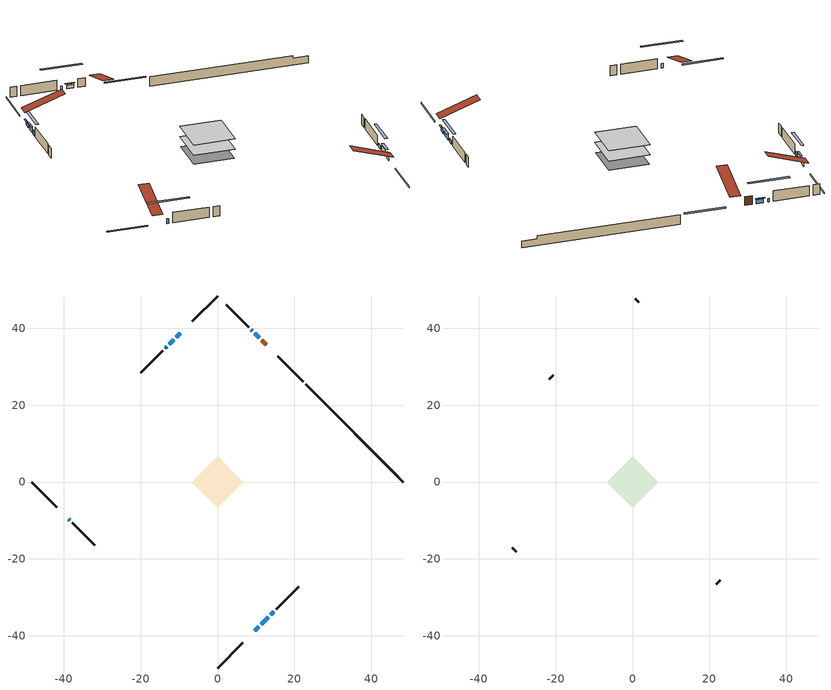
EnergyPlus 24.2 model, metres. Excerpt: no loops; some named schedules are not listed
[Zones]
conditioned space
 floor outside (Floor1 construction): -0.69,0 0,0.69 0.69,0 0,-0.69 z0.66
 floor adiabatic (AdiabaticFloorConstruction): -6.7,0 0,6.7 6.7,0 0,-6.7 z0.66
 floor foundation (Slab1 construction): -6.36,0.12 -0.12,6.36 6.36,-0.12 0.12,-6.36 z-1.67
 wall outside (RimJoist1 construction): 0,-48.42 6.62,-41.8 / -48.42,0 -41.8,-6.62 / 0,48.42 -6.62,41.8 / 22.34,26.09 15.71,32.71 z0.66:0.96
 wall outside (AdiabaticWallConstruction 1): 12.68,35.74 11.46,36.96 z0.66:2.69
 wall outside (AdiabaticWallConstruction): 10.81,37.62 9.69,38.73 / -9.65,38.77 -10.77,37.65 / 9.65,-38.77 10.77,-37.65 / 13.81,-34.62 14.65,-33.77 z0.66:1.58; -11.43,37 -12.56,35.87 z0.66:1.93; 11.43,-37 13.15,-35.27 z0.66:2.03; 9.04,39.39 8.8,39.62 z0.66:1.45; -13.21,35.21 -13.54,34.89 / -38.77,-9.65 -38.45,-9.98 z0.66:1.78
 wall outside (Wall1 construction): 15.31,-33.12 21.12,-27.31 / -37.79,-10.64 -31.98,-16.44 / -14.19,34.23 -20,28.42 / 8.15,40.28 2.34,46.09 z0.66:3.1
 wall foundation (FoundationWall1 construction): 22.99,25.43,-1.67 22.99,25.43,0.66 45.88,2.54,0.66 45.88,2.54,0 48.42,0,0 48.42,0,-1.67
 window (WindowConstruction): 10.81,37.62 9.69,38.73 z0.66:1.57
 window (WindowConstruction 1): -9.66,38.77 -10.77,37.66 z0.66:1.57
 window (WindowConstruction 2): -11.43,37 -12.56,35.87 z0.66:1.93
 window (WindowConstruction 3): 9.66,-38.77 10.77,-37.66 z0.66:1.57
 window (WindowConstruction 4): 11.43,-37 13.15,-35.27 z0.66:2.03
 window (WindowConstruction 5): 9.04,39.39 8.8,39.62 z0.66:1.45
 window (WindowConstruction 6): -13.21,35.21 -13.54,34.89 z0.66:1.78
 window (WindowConstruction 7): 13.81,-34.62 14.65,-33.77 z0.66:1.57
 window (WindowConstruction 8): -38.77,-9.66 -38.45,-9.98 z0.66:1.78
 door (Door): 12.68,35.74 11.46,36.96 z0.66:2.69
 ceiling adiabatic (AdiabaticFloorConstruction): 0,-6.7 6.7,0 0,6.7 -6.7,0 z0.66
attic - vented
 floor to conditioned space (Floor2 construction Reversed): -6.7,0 0,6.7 6.7,0 0,-6.7 z3.1
 wall outside (Wall2 construction): 21.77,-26.65 22.8,-25.63 / -31.32,-17.1 -30.3,-18.12 / -20.66,27.77 -21.68,26.74 / 1.68,46.74 0.66,47.77 z0.66:3.1
 roof outside (Roof1 construction): 9,-39.43,3.1 2.47,-32.9,6.18 0.75,-34.62,6.18 7.28,-41.15,3.1; -39.43,-9,3.1 -32.9,-2.47,6.18 -34.62,-0.75,6.18 -41.15,-7.28,3.1; -9,39.43,3.1 -2.47,32.9,6.18 -0.75,34.62,6.18 -7.28,41.15,3.1; 13.34,35.09,3.1 6.81,28.56,6.18 8.53,26.84,6.18 15.06,33.37,3.1
shading: 9.48,38.94 11.02,37.41 11.23,37.62 9.69,39.15 z1.87; -10.98,37.44 -9.44,38.98 -9.66,39.19 -11.19,37.66 z1.87; -12.77,35.66 -11.22,37.21 -11.43,37.42 -12.98,35.87 z2.23; 10.98,-37.44 9.44,-38.98 9.66,-39.19 11.19,-37.66 z1.87; 13.36,-35.06 11.22,-37.21 11.65,-37.64 13.79,-35.49 z2.33; 5.57,42.85 12.27,36.16 12.7,36.59 6,43.28 z6.02; -15.7,32.73 -11.06,37.37 -11.49,37.8 -16.13,33.16 z4.83; 16.81,-31.61 11.65,-36.77 12.08,-37.21 17.24,-32.05 z4.63; -35.22,-13.21 -42,-6.42 -42.43,-6.86 -35.65,-13.64 z6.35
[Building]
Building 1: Terrain=Suburbs
[Site:Location]
Calgary Intl AP_AB: Latitude {deg}=51.11; Longitude {deg}=-114.02; Time Zone {hr}=-7; Elevation {m}=1084; Keep Site Location Information=Yes
[Site:GroundTemperature:Shallow]
0.326196, -1.55603, -1.70677, -0.813554, 2.7722, 6.34125, 9.43543, 11.3955, 11.562, 9.96783, 6.95256, 3.49299
[Site:WaterMainsTemperature]
Calculation Method=Schedule; Temperature Schedule=mains temperature schedule
[Material] Roughness=Rough; Thermal Absorptance=0.9
Name | Thickness {m} | Conductivity {W/m-K} | Density {kg/m3} | Specific Heat {J/kg-K} | Solar Absorptance | Visible Absorptance
asphalt or fiberglass shingles | 0.00635 | 0.162714 | 1121.4 | 1465.45 | 0.4 | 0.4
ceiling stud and cavity | 0.1397 | 0.0858628 | 65.682 | 1177.47 | 0.7 | 0.7
concrete 4.0 in. | 0.1016 | 1.803125 | 2242.8 | 837.4 | 0.7 | 0.7
concrete 8.0 in. | 0.2032 | 1.803125 | 2242.8 | 837.4 | 0.7 | 0.7
door material | 0.04445 | 0.20624 | 512.64 | 1214.23 | 0.7 | 0.7
exterior vertical ins | 0.0480821 | 0.029427 | 32.04 | 1214.23 | 0.7 | 0.7
floor covering | 0.0127 | 0.0433444 | 54.468 | 1339.84 | 0.6 | 0.6
floor rigid ins | 0.051816 | 0.029427 | 32.04 | 1214.23 | 0.7 | 0.7
floor rigid ins 1; wall rigid ins | 0.512978 | 0.029427 | 32.04 | 1214.23 | 0.7 | 0.7
floor stud and cavity | 0.1397 | 0.0890235 | 92.3553 | 1139.71 | 0.7 | 0.7
floor stud and cavity 1 | 0.1397 | 1.75129 | 37.0049 | 1207.88 | 0.7 | 0.7
furniture material conditioned space 1 | 0.1524 | 0.115458 | 640.8 | 1214.23 | 0.6 | 0.6
gypsum board | 0.0127 | 0.160291 | 801 | 837.4 | 0.6 | 0.6
gypsum board 1 | 0.0127 | 0.160291 | 801 | 837.4 | 0.7 | 0.7
osb sheathing 0.5 in. | 0.0127 | 0.115458 | 512.64 | 1214.23 | 0.7 | 0.7
osb sheathing 0.75 in. | 0.01905 | 0.115458 | 512.64 | 1214.23 | 0.7 | 0.7
osb sheathing 2.0 in. | 0.0508 | 0.115458 | 512.64 | 1214.23 | 0.7 | 0.7
rim joist stud and cavity | 0.0508 | 0.0513729 | 125.044 | 1163.47 | 0.6 | 0.6
wall stud and cavity | 0.1397 | 0.116675 | 139.0536 | 1170.24 | 0.7 | 0.7
wall stud and cavity 1 | 0.0889 | 6.9971 | 50.32683 | 1063.81 | 0.6 | 0.6
wall stud and cavity 2 | 0.0889 | 0.380278 | 52.3479 | 1209.89 | 0.7 | 0.7
wall stud and cavity 3 | 0.0889 | 0.391764 | 83.0341 | 1211.67 | 0.7 | 0.7
wood siding | 0.0254 | 0.102417 | 544.68 | 1172.36 | 0.4 | 0.4
wood siding 1 | 0.00254 | 0.102417 | 544.68 | 1172.36 | 0.4 | 0.4
wood siding 2; wood siding 3; wood siding 4 | 0.0254 | 0.102417 | 544.68 | 1172.36 | 0.7 | 0.7
[WindowMaterial:SimpleGlazingSystem]
Name | U-Factor {W/m2-K} | Solar Heat Gain Coefficient
WindowMaterial | 4.502654 | 0.63
WindowMaterial 1 | 4.2568 | 0.65
WindowMaterial 2 | 2.890102 | 0.69
WindowMaterial 3 | 6.492793 | 0.47
WindowMaterial 4 | 5.58658 | 0.54
WindowMaterial 5 | 1.96118 | 0.45
[Construction]
AdiabaticFloorConstruction: floor stud and cavity 1, floor rigid ins 1, osb sheathing 0.75 in., floor covering
AdiabaticWallConstruction: wood siding 3, wall rigid ins, wall stud and cavity 2, gypsum board
AdiabaticWallConstruction 1: wood siding 4, wall rigid ins, wall stud and cavity 2, gypsum board
Door: door material
Floor1 construction: floor stud and cavity, floor rigid ins, osb sheathing 0.75 in., floor covering
Floor2 construction Reversed: gypsum board, ceiling stud and cavity
FoundationWall1 construction: concrete 8.0 in., gypsum board 1
furniture construction conditioned space 1: furniture material conditioned space 1
PartitionWallConstruction: gypsum board, wall stud and cavity 3, gypsum board
RimJoist1 construction: wood siding 2, osb sheathing 2.0 in., rim joist stud and cavity
Roof1 construction: asphalt or fiberglass shingles
Slab1 construction: concrete 4.0 in.
Wall1 construction: wood siding, osb sheathing 0.5 in., wall stud and cavity, gypsum board
Wall2 construction: wood siding 1, wall stud and cavity 1
WindowConstruction; WindowConstruction 1; WindowConstruction 3: WindowMaterial
WindowConstruction 2: WindowMaterial 1
WindowConstruction 4: WindowMaterial 2
WindowConstruction 5: WindowMaterial 3
WindowConstruction 6; WindowConstruction 8: WindowMaterial 4
WindowConstruction 7: WindowMaterial 5
[Zone] Multiplier=1; Part of Total Floor Area=Yes
Name | Volume {m3}
attic - vented | 44.8801
conditioned space | 432.3
[Space]
Name | Zone | Volume {m3}
attic - vented 1 | attic - vented | 44.8801
conditioned space 1 | conditioned space | 432.3
[ZoneInfiltration:EffectiveLeakageArea]
infil attic - vented 1: Zone or Space=attic - vented 1; Schedule=Always On Discrete; Effective Air Leakage Area {cm2}=3080.23; Stack Coefficient=0.000383554; Wind Coefficient=1.32322e-05
[ZoneMixing]
whole house fan mix: Zone or Space=attic - vented; Schedule=Always On Continuous; Design Flow Rate Calculation Method=Flow/Zone; Design Flow Rate {m3/s}=0; Source Zone or Space=conditioned space
[SurfaceProperty:ExposedFoundationPerimeter]
Slab1: Exposed Perimeter Calculation Method=TotalExposedPerimeter; Total Exposed Perimeter {m}=35.966
[InternalMass] Zone or ZoneList=conditioned space; Space or SpaceList=conditioned space 1
Name | Construction | Surface Area {m2}
furniture mass conditioned space 1 | furniture construction conditioned space 1 | 68.6319
partition wall mass | PartitionWallConstruction | 171.58
[Lights]
interior lighting: Zone or ZoneList or Space or SpaceList=conditioned space 1; Schedule=interior lighting schedule; Design Level Calculation Method=LightingLevel; Lighting Level {W}=343.2; Return Air Fraction=0; Fraction Radiant=0.6; Fraction Visible=0.2; Fraction Replaceable=1
[People]
occupants: Zone or ZoneList or Space or SpaceList=conditioned space 1; Number of People Schedule=occupants schedule; Number of People Calculation Method=People; Number of People=3; Fraction Radiant=0.314171; Sensible Heat Fraction=0.56303; Activity Level Schedule=occupants activity schedule; Carbon Dioxide Generation Rate {m3/s-W}=0; Enable ASHRAE 55 Comfort Warnings=No; Mean Radiant Temperature Calculation Type=EnclosureAveraged
[ElectricEquipment] Zone or ZoneList or Space or SpaceList=conditioned space 1; Design Level Calculation Method=EquipmentLevel
Name | Schedule | Design Level {W} | Fraction Latent | Fraction Radiant | Fraction Lost
clothes dryer | clothes dryer schedule | 140.772 | 0.015 | 0.081 | 0.85
clothes washer | clothes washer schedule | 32.1985 | 0.03 | 0.162 | 0.7
cooking range | cooking range schedule | 215.147 | 0.08 | 0.432 | 0.2
dishwasher | dishwasher schedule | 66.8632 | 0.3 | 0.18 | 0.4
fridge | fridge schedule | 72.9452 | 0 | 0.6 | 0
mech vent bath fan 0 | mech vent bath fan 0 schedule | 50.2 | 0 | 0 | 1
mech vent house fan | mech vent house fan schedule | 0 | 0 | 0 | 1
mech vent house fan cfis | mech vent house fan cfis schedule | 0 | 0 | 0 | 0
mech vent range fan 0 | mech vent range fan 0 schedule | 57 | 0 | 0 | 1
misc plug loads | misc plug loads schedule | 494.7 | 0.045 | 0.513 | 0.1
whole house fan | Always On Discrete | 0 | 0 | 0 | 1
[OtherEquipment] Zone or ZoneList or Space or SpaceList=conditioned space 1; Design Level Calculation Method=EquipmentLevel
Name | Fuel Type | Schedule | Design Level {W} | Fraction Latent | Fraction Radiant | Fraction Lost
clothes dryer 1 | Electricity | clothes dryer schedule | 0 | 0.015 | 0.081 | 0.85
cooking range 1 | Electricity | cooking range schedule | 0 | 0.08 | 0.432 | 0.2
general water use latent | None | general water use schedule | 62.594 | 1 | 0 | 0
general water use sensible | None | general water use schedule | -61.6891 | 0 | 0.6 | 0
mech vent house fan latent load | None | Always On Discrete | 0 | 1 | 0 | 0
mech vent house fan sensible load | None | Always On Discrete | 0 | 0 | 0 | 0
water heater energy adjustment1 | NaturalGas | Always On Discrete | 0.01 | 0 | 0 | 1
[ZoneInfiltration:DesignFlowRate] Zone or ZoneList or Space or SpaceList=conditioned space 1; Schedule=Always On Discrete; Design Flow Rate Calculation Method=Flow/Zone; Design Flow Rate {m3/s}=0
infil flow; natural vent flow; whole house fan flow
[Foundation:Kiva]
Foundation Kiva 1: Initial Indoor Air Temperature {C}=18; Wall Height Above Grade {m}=0.660014; Wall Depth Below Slab {m}=0.2032; Custom Block Material Name 1=exterior vertical ins; Custom Block Depth 1 {m}=2.33001; Custom Block X Position 1 {m}=0.2159; Custom Block Z Position 1 {m}=0
[Foundation:Kiva:Settings]
Soil Conductivity {W/m-K}=0.849921; Soil Density {kg/m3}=1842.3; Soil Specific Heat {J/kg-K}=418.7; Ground Solar Absorptivity=0.9; Ground Thermal Absorptivity=0.9; Ground Surface Roughness {m}=0.03; Far-Field Width {m}=40; Deep-Ground Boundary Condition=ZeroFlux; Deep-Ground Depth {m}=40; Minimum Cell Dimension {m}=0.2; Maximum Cell Growth Coefficient=3; Simulation Timestep=Timestep
[Exterior:Lights]
exterior lighting: Schedule=exterior lighting schedule; Design Level {W}=75.6
[Schedule:Constant]
Name | Hourly Value
Always On Continuous; mech vent house fan schedule; mech vent house fan cfis schedule; Always On Discrete | 1
occupants activity schedule | 117.228
fridge schedule | 0
[Schedule:Week:Daily]
interior lighting schedule Week Rule - Jan1-Jan27: interior lighting schedule day, interior lighting schedule day, interior lighting schedule day, interior lighting schedule day, interior lighting schedule day, interior lighting schedule day, interior lighting schedule day, interior lighting schedule default day, interior lighting schedule default day, interior lighting schedule default day, interior lighting schedule default day, interior lighting schedule default day
interior lighting schedule Week Rule - Jan28-Feb3: interior lighting schedule day, interior lighting schedule day, interior lighting schedule day, interior lighting schedule day, interior lighting schedule day 1, interior lighting schedule day 1, interior lighting schedule day 1, interior lighting schedule default day, interior lighting schedule default day, interior lighting schedule default day, interior lighting schedule default day, interior lighting schedule default day
interior lighting schedule Week Rule - Feb4-Feb24: interior lighting schedule day 1, interior lighting schedule day 1, interior lighting schedule day 1, interior lighting schedule day 1, interior lighting schedule day 1, interior lighting schedule day 1, interior lighting schedule day 1, interior lighting schedule default day, interior lighting schedule default day, interior lighting schedule default day, interior lighting schedule default day, interior lighting schedule default day
interior lighting schedule Week Rule - Feb25-Mar3: interior lighting schedule day 1, interior lighting schedule day 1, interior lighting schedule day 1, interior lighting schedule day 1, interior lighting schedule day 2, interior lighting schedule day 2, interior lighting schedule day 2, interior lighting schedule default day, interior lighting schedule default day, interior lighting schedule default day, interior lighting schedule default day, interior lighting schedule default day
interior lighting schedule Week Rule - Mar4-Mar31: interior lighting schedule day 2, interior lighting schedule day 2, interior lighting schedule day 2, interior lighting schedule day 2, interior lighting schedule day 2, interior lighting schedule day 2, interior lighting schedule day 2, interior lighting schedule default day, interior lighting schedule default day, interior lighting schedule default day, interior lighting schedule default day, interior lighting schedule default day
interior lighting schedule Week Rule - Apr1-Apr28: interior lighting schedule day 3, interior lighting schedule day 3, interior lighting schedule day 3, interior lighting schedule day 3, interior lighting schedule day 3, interior lighting schedule day 3, interior lighting schedule day 3, interior lighting schedule default day, interior lighting schedule default day, interior lighting schedule default day, interior lighting schedule default day, interior lighting schedule default day
interior lighting schedule Week Rule - Apr29-May5: interior lighting schedule day 3, interior lighting schedule day 3, interior lighting schedule day 4, interior lighting schedule day 4, interior lighting schedule day 4, interior lighting schedule day 4, interior lighting schedule day 4, interior lighting schedule default day, interior lighting schedule default day, interior lighting schedule default day, interior lighting schedule default day, interior lighting schedule default day
interior lighting schedule Week Rule - May6-May26: interior lighting schedule day 4, interior lighting schedule day 4, interior lighting schedule day 4, interior lighting schedule day 4, interior lighting schedule day 4, interior lighting schedule day 4, interior lighting schedule day 4, interior lighting schedule default day, interior lighting schedule default day, interior lighting schedule default day, interior lighting schedule default day, interior lighting schedule default day
interior lighting schedule Week Rule - May27-Jun2: interior lighting schedule day 4, interior lighting schedule day 4, interior lighting schedule day 4, interior lighting schedule day 4, interior lighting schedule day 4, interior lighting schedule day 5, interior lighting schedule day 5, interior lighting schedule default day, interior lighting schedule default day, interior lighting schedule default day, interior lighting schedule default day, interior lighting schedule default day
interior lighting schedule Week Rule - Jun3-Jun30: interior lighting schedule day 5, interior lighting schedule day 5, interior lighting schedule day 5, interior lighting schedule day 5, interior lighting schedule day 5, interior lighting schedule day 5, interior lighting schedule day 5, interior lighting schedule default day, interior lighting schedule default day, interior lighting schedule default day, interior lighting schedule default day, interior lighting schedule default day
interior lighting schedule Week Rule - Jul1-Jul28: interior lighting schedule day 6, interior lighting schedule day 6, interior lighting schedule day 6, interior lighting schedule day 6, interior lighting schedule day 6, interior lighting schedule day 6, interior lighting schedule day 6, interior lighting schedule default day, interior lighting schedule default day, interior lighting schedule default day, interior lighting schedule default day, interior lighting schedule default day
interior lighting schedule Week Rule - Jul29-Aug4: interior lighting schedule day 6, interior lighting schedule day 6, interior lighting schedule day 6, interior lighting schedule day 7, interior lighting schedule day 7, interior lighting schedule day 7, interior lighting schedule day 7, interior lighting schedule default day, interior lighting schedule default day, interior lighting schedule default day, interior lighting schedule default day, interior lighting schedule default day
interior lighting schedule Week Rule - Aug5-Aug25: interior lighting schedule day 7, interior lighting schedule day 7, interior lighting schedule day 7, interior lighting schedule day 7, interior lighting schedule day 7, interior lighting schedule day 7, interior lighting schedule day 7, interior lighting schedule default day, interior lighting schedule default day, interior lighting schedule default day, interior lighting schedule default day, interior lighting schedule default day
interior lighting schedule Week Rule - Aug26-Sep1: interior lighting schedule day 7, interior lighting schedule day 7, interior lighting schedule day 7, interior lighting schedule day 7, interior lighting schedule day 7, interior lighting schedule day 7, interior lighting schedule day 8, interior lighting schedule default day, interior lighting schedule default day, interior lighting schedule default day, interior lighting schedule default day, interior lighting schedule default day
interior lighting schedule Week Rule - Sep2-Sep29: interior lighting schedule day 8, interior lighting schedule day 8, interior lighting schedule day 8, interior lighting schedule day 8, interior lighting schedule day 8, interior lighting schedule day 8, interior lighting schedule day 8, interior lighting schedule default day, interior lighting schedule default day, interior lighting schedule default day, interior lighting schedule default day, interior lighting schedule default day
interior lighting schedule Week Rule - Sep30-Oct6: interior lighting schedule day 8, interior lighting schedule day 9, interior lighting schedule day 9, interior lighting schedule day 9, interior lighting schedule day 9, interior lighting schedule day 9, interior lighting schedule day 9, interior lighting schedule default day, interior lighting schedule default day, interior lighting schedule default day, interior lighting schedule default day, interior lighting schedule default day
interior lighting schedule Week Rule - Oct7-Oct27: interior lighting schedule day 9, interior lighting schedule day 9, interior lighting schedule day 9, interior lighting schedule day 9, interior lighting schedule day 9, interior lighting schedule day 9, interior lighting schedule day 9, interior lighting schedule default day, interior lighting schedule default day, interior lighting schedule default day, interior lighting schedule default day, interior lighting schedule default day
interior lighting schedule Week Rule - Oct28-Nov3: interior lighting schedule day 9, interior lighting schedule day 9, interior lighting schedule day 9, interior lighting schedule day 9, interior lighting schedule day 10, interior lighting schedule day 10, interior lighting schedule day 10, interior lighting schedule default day, interior lighting schedule default day, interior lighting schedule default day, interior lighting schedule default day, interior lighting schedule default day
interior lighting schedule Week Rule - Nov4-Nov24: interior lighting schedule day 10, interior lighting schedule day 10, interior lighting schedule day 10, interior lighting schedule day 10, interior lighting schedule day 10, interior lighting schedule day 10, interior lighting schedule day 10, interior lighting schedule default day, interior lighting schedule default day, interior lighting schedule default day, interior lighting schedule default day, interior lighting schedule default day
interior lighting schedule Week Rule - Nov25-Dec1: interior lighting schedule day 10, interior lighting schedule day 10, interior lighting schedule day 10, interior lighting schedule day 10, interior lighting schedule day 10, interior lighting schedule day 10, interior lighting schedule day 11, interior lighting schedule default day, interior lighting schedule default day, interior lighting schedule default day, interior lighting schedule default day, interior lighting schedule default day
interior lighting schedule Week Rule - Dec2-Dec31: interior lighting schedule day 11, interior lighting schedule day 11, interior lighting schedule day 11, interior lighting schedule day 11, interior lighting schedule day 11, interior lighting schedule day 11, interior lighting schedule day 11, interior lighting schedule default day, interior lighting schedule default day, interior lighting schedule default day, interior lighting schedule default day, interior lighting schedule default day
occupants schedule Week Rule - Jan1-Dec31: occupants schedule day, occupants schedule day, occupants schedule day, occupants schedule day, occupants schedule day, occupants schedule day, occupants schedule day, occupants schedule default day, occupants schedule default day, occupants schedule default day, occupants schedule default day, occupants schedule default day
clothes dryer schedule Week Rule - Jan1-Dec31: clothes dryer schedule day, clothes dryer schedule day, clothes dryer schedule day, clothes dryer schedule day, clothes dryer schedule day, clothes dryer schedule day, clothes dryer schedule day, clothes dryer schedule default day, clothes dryer schedule default day, clothes dryer schedule default day, clothes dryer schedule default day, clothes dryer schedule default day
clothes washer schedule Week Rule - Jan1-Dec31: clothes washer schedule day, clothes washer schedule day, clothes washer schedule day, clothes washer schedule day, clothes washer schedule day, clothes washer schedule day, clothes washer schedule day, clothes washer schedule default day, clothes washer schedule default day, clothes washer schedule default day, clothes washer schedule default day, clothes washer schedule default day
cooking range schedule Week Rule - Jan1-Dec31: cooking range schedule day, cooking range schedule day, cooking range schedule day, cooking range schedule day, cooking range schedule day, cooking range schedule day, cooking range schedule day, cooking range schedule default day, cooking range schedule default day, cooking range schedule default day, cooking range schedule default day, cooking range schedule default day
dishwasher schedule Week Rule - Jan1-Dec31: dishwasher schedule day, dishwasher schedule day, dishwasher schedule day, dishwasher schedule day, dishwasher schedule day, dishwasher schedule day, dishwasher schedule day, dishwasher schedule default day, dishwasher schedule default day, dishwasher schedule default day, dishwasher schedule default day, dishwasher schedule default day
mech vent bath fan 0 schedule Week Rule - Jan1-Dec31: mech vent bath fan 0 schedule day, mech vent bath fan 0 schedule day, mech vent bath fan 0 schedule day, mech vent bath fan 0 schedule day, mech vent bath fan 0 schedule day, mech vent bath fan 0 schedule day, mech vent bath fan 0 schedule day, mech vent bath fan 0 schedule default day, mech vent bath fan 0 schedule default day, mech vent bath fan 0 schedule default day, mech vent bath fan 0 schedule default day, mech vent bath fan 0 schedule default day
mech vent range fan 0 schedule Week Rule - Jan1-Dec31: mech vent range fan 0 schedule day, mech vent range fan 0 schedule day, mech vent range fan 0 schedule day, mech vent range fan 0 schedule day, mech vent range fan 0 schedule day, mech vent range fan 0 schedule day, mech vent range fan 0 schedule day, mech vent range fan 0 schedule default day, mech vent range fan 0 schedule default day, mech vent range fan 0 schedule default day, mech vent range fan 0 schedule default day, mech vent range fan 0 schedule default day
misc plug loads schedule Week Rule - Jan1-Dec31: misc plug loads schedule day, misc plug loads schedule day, misc plug loads schedule day, misc plug loads schedule day, misc plug loads schedule day, misc plug loads schedule day, misc plug loads schedule day, misc plug loads schedule default day, misc plug loads schedule default day, misc plug loads schedule default day, misc plug loads schedule default day, misc plug loads schedule default day
general water use schedule Week Rule - Jan1-Dec31: general water use schedule day, general water use schedule day, general water use schedule day, general water use schedule day, general water use schedule day, general water use schedule day, general water use schedule day, general water use schedule default day, general water use schedule default day, general water use schedule default day, general water use schedule default day, general water use schedule default day
exterior lighting schedule Week Rule - Jan1-Jan27: exterior lighting schedule day, exterior lighting schedule day, exterior lighting schedule day, exterior lighting schedule day, exterior lighting schedule day, exterior lighting schedule day, exterior lighting schedule day, exterior lighting schedule default day, exterior lighting schedule default day, exterior lighting schedule default day, exterior lighting schedule default day, exterior lighting schedule default day
exterior lighting schedule Week Rule - Jan28-Feb3: exterior lighting schedule day, exterior lighting schedule day, exterior lighting schedule day, exterior lighting schedule day, exterior lighting schedule day 1, exterior lighting schedule day 1, exterior lighting schedule day 1, exterior lighting schedule default day, exterior lighting schedule default day, exterior lighting schedule default day, exterior lighting schedule default day, exterior lighting schedule default day
exterior lighting schedule Week Rule - Feb4-Feb24: exterior lighting schedule day 1, exterior lighting schedule day 1, exterior lighting schedule day 1, exterior lighting schedule day 1, exterior lighting schedule day 1, exterior lighting schedule day 1, exterior lighting schedule day 1, exterior lighting schedule default day, exterior lighting schedule default day, exterior lighting schedule default day, exterior lighting schedule default day, exterior lighting schedule default day
exterior lighting schedule Week Rule - Feb25-Mar3: exterior lighting schedule day 1, exterior lighting schedule day 1, exterior lighting schedule day 1, exterior lighting schedule day 1, exterior lighting schedule day 2, exterior lighting schedule day 2, exterior lighting schedule day 2, exterior lighting schedule default day, exterior lighting schedule default day, exterior lighting schedule default day, exterior lighting schedule default day, exterior lighting schedule default day
exterior lighting schedule Week Rule - Mar4-Mar31: exterior lighting schedule day 2, exterior lighting schedule day 2, exterior lighting schedule day 2, exterior lighting schedule day 2, exterior lighting schedule day 2, exterior lighting schedule day 2, exterior lighting schedule day 2, exterior lighting schedule default day, exterior lighting schedule default day, exterior lighting schedule default day, exterior lighting schedule default day, exterior lighting schedule default day
exterior lighting schedule Week Rule - Apr1-Apr28: exterior lighting schedule day 3, exterior lighting schedule day 3, exterior lighting schedule day 3, exterior lighting schedule day 3, exterior lighting schedule day 3, exterior lighting schedule day 3, exterior lighting schedule day 3, exterior lighting schedule default day, exterior lighting schedule default day, exterior lighting schedule default day, exterior lighting schedule default day, exterior lighting schedule default day
exterior lighting schedule Week Rule - Apr29-May5: exterior lighting schedule day 3, exterior lighting schedule day 3, exterior lighting schedule day 4, exterior lighting schedule day 4, exterior lighting schedule day 4, exterior lighting schedule day 4, exterior lighting schedule day 4, exterior lighting schedule default day, exterior lighting schedule default day, exterior lighting schedule default day, exterior lighting schedule default day, exterior lighting schedule default day
exterior lighting schedule Week Rule - May6-May26: exterior lighting schedule day 4, exterior lighting schedule day 4, exterior lighting schedule day 4, exterior lighting schedule day 4, exterior lighting schedule day 4, exterior lighting schedule day 4, exterior lighting schedule day 4, exterior lighting schedule default day, exterior lighting schedule default day, exterior lighting schedule default day, exterior lighting schedule default day, exterior lighting schedule default day
exterior lighting schedule Week Rule - May27-Jun2: exterior lighting schedule day 4, exterior lighting schedule day 4, exterior lighting schedule day 4, exterior lighting schedule day 4, exterior lighting schedule day 4, exterior lighting schedule day 5, exterior lighting schedule day 5, exterior lighting schedule default day, exterior lighting schedule default day, exterior lighting schedule default day, exterior lighting schedule default day, exterior lighting schedule default day
exterior lighting schedule Week Rule - Jun3-Jun30: exterior lighting schedule day 5, exterior lighting schedule day 5, exterior lighting schedule day 5, exterior lighting schedule day 5, exterior lighting schedule day 5, exterior lighting schedule day 5, exterior lighting schedule day 5, exterior lighting schedule default day, exterior lighting schedule default day, exterior lighting schedule default day, exterior lighting schedule default day, exterior lighting schedule default day
exterior lighting schedule Week Rule - Jul1-Jul28: exterior lighting schedule day 6, exterior lighting schedule day 6, exterior lighting schedule day 6, exterior lighting schedule day 6, exterior lighting schedule day 6, exterior lighting schedule day 6, exterior lighting schedule day 6, exterior lighting schedule default day, exterior lighting schedule default day, exterior lighting schedule default day, exterior lighting schedule default day, exterior lighting schedule default day
exterior lighting schedule Week Rule - Jul29-Aug4: exterior lighting schedule day 6, exterior lighting schedule day 6, exterior lighting schedule day 6, exterior lighting schedule day 7, exterior lighting schedule day 7, exterior lighting schedule day 7, exterior lighting schedule day 7, exterior lighting schedule default day, exterior lighting schedule default day, exterior lighting schedule default day, exterior lighting schedule default day, exterior lighting schedule default day
exterior lighting schedule Week Rule - Aug5-Aug25: exterior lighting schedule day 7, exterior lighting schedule day 7, exterior lighting schedule day 7, exterior lighting schedule day 7, exterior lighting schedule day 7, exterior lighting schedule day 7, exterior lighting schedule day 7, exterior lighting schedule default day, exterior lighting schedule default day, exterior lighting schedule default day, exterior lighting schedule default day, exterior lighting schedule default day
exterior lighting schedule Week Rule - Aug26-Sep1: exterior lighting schedule day 7, exterior lighting schedule day 7, exterior lighting schedule day 7, exterior lighting schedule day 7, exterior lighting schedule day 7, exterior lighting schedule day 7, exterior lighting schedule day 8, exterior lighting schedule default day, exterior lighting schedule default day, exterior lighting schedule default day, exterior lighting schedule default day, exterior lighting schedule default day
exterior lighting schedule Week Rule - Sep2-Sep29: exterior lighting schedule day 8, exterior lighting schedule day 8, exterior lighting schedule day 8, exterior lighting schedule day 8, exterior lighting schedule day 8, exterior lighting schedule day 8, exterior lighting schedule day 8, exterior lighting schedule default day, exterior lighting schedule default day, exterior lighting schedule default day, exterior lighting schedule default day, exterior lighting schedule default day
exterior lighting schedule Week Rule - Sep30-Oct6: exterior lighting schedule day 8, exterior lighting schedule day 9, exterior lighting schedule day 9, exterior lighting schedule day 9, exterior lighting schedule day 9, exterior lighting schedule day 9, exterior lighting schedule day 9, exterior lighting schedule default day, exterior lighting schedule default day, exterior lighting schedule default day, exterior lighting schedule default day, exterior lighting schedule default day
exterior lighting schedule Week Rule - Oct7-Oct27: exterior lighting schedule day 9, exterior lighting schedule day 9, exterior lighting schedule day 9, exterior lighting schedule day 9, exterior lighting schedule day 9, exterior lighting schedule day 9, exterior lighting schedule day 9, exterior lighting schedule default day, exterior lighting schedule default day, exterior lighting schedule default day, exterior lighting schedule default day, exterior lighting schedule default day
exterior lighting schedule Week Rule - Oct28-Nov3: exterior lighting schedule day 9, exterior lighting schedule day 9, exterior lighting schedule day 9, exterior lighting schedule day 9, exterior lighting schedule day 10, exterior lighting schedule day 10, exterior lighting schedule day 10, exterior lighting schedule default day, exterior lighting schedule default day, exterior lighting schedule default day, exterior lighting schedule default day, exterior lighting schedule default day
exterior lighting schedule Week Rule - Nov4-Nov24: exterior lighting schedule day 10, exterior lighting schedule day 10, exterior lighting schedule day 10, exterior lighting schedule day 10, exterior lighting schedule day 10, exterior lighting schedule day 10, exterior lighting schedule day 10, exterior lighting schedule default day, exterior lighting schedule default day, exterior lighting schedule default day, exterior lighting schedule default day, exterior lighting schedule default day
exterior lighting schedule Week Rule - Nov25-Dec1: exterior lighting schedule day 10, exterior lighting schedule day 10, exterior lighting schedule day 10, exterior lighting schedule day 10, exterior lighting schedule day 10, exterior lighting schedule day 10, exterior lighting schedule day 11, exterior lighting schedule default day, exterior lighting schedule default day, exterior lighting schedule default day, exterior lighting schedule default day, exterior lighting schedule default day
exterior lighting schedule Week Rule - Dec2-Dec31: exterior lighting schedule day 11, exterior lighting schedule day 11, exterior lighting schedule day 11, exterior lighting schedule day 11, exterior lighting schedule day 11, exterior lighting schedule day 11, exterior lighting schedule day 11, exterior lighting schedule default day, exterior lighting schedule default day, exterior lighting schedule default day, exterior lighting schedule default day, exterior lighting schedule default day
[Schedule:Year]
interior lighting schedule: interior lighting schedule Week Rule - Jan1-Jan27, 1, 1, 1, 27, interior lighting schedule Week Rule - Jan28-Feb3, 1, 28, 2, 3, interior lighting schedule Week Rule - Feb4-Feb24, 2, 4, 2, 24, interior lighting schedule Week Rule - Feb25-Mar3, 2, 25, 3, 3, interior lighting schedule Week Rule - Mar4-Mar31, 3, 4, 3, 31, interior lighting schedule Week Rule - Apr1-Apr28, 4, 1, 4, 28, interior lighting schedule Week Rule - Apr29-May5, 4, 29, 5, 5, interior lighting schedule Week Rule - May6-May26, 5, 6, 5, 26, interior lighting schedule Week Rule - May27-Jun2, 5, 27, 6, 2, interior lighting schedule Week Rule - Jun3-Jun30, 6, 3, 6, 30, interior lighting schedule Week Rule - Jul1-Jul28, 7, 1, 7, 28, interior lighting schedule Week Rule - Jul29-Aug4, 7, 29, 8, 4, interior lighting schedule Week Rule - Aug5-Aug25, 8, 5, 8, 25, interior lighting schedule Week Rule - Aug26-Sep1, 8, 26, 9, 1, interior lighting schedule Week Rule - Sep2-Sep29, 9, 2, 9, 29, interior lighting schedule Week Rule - Sep30-Oct6, 9, 30, 10, 6, interior lighting schedule Week Rule - Oct7-Oct27, 10, 7, 10, 27, interior lighting schedule Week Rule - Oct28-Nov3, 10, 28, 11, 3, interior lighting schedule Week Rule - Nov4-Nov24, 11, 4, 11, 24, interior lighting schedule Week Rule - Nov25-Dec1, 11, 25, 12, 1, interior lighting schedule Week Rule - Dec2-Dec31, 12, 2, 12, 31
occupants schedule: occupants schedule Week Rule - Jan1-Dec31, 1, 1, 12, 31
clothes dryer schedule: clothes dryer schedule Week Rule - Jan1-Dec31, 1, 1, 12, 31
clothes washer schedule: clothes washer schedule Week Rule - Jan1-Dec31, 1, 1, 12, 31
cooking range schedule: cooking range schedule Week Rule - Jan1-Dec31, 1, 1, 12, 31
dishwasher schedule: dishwasher schedule Week Rule - Jan1-Dec31, 1, 1, 12, 31
mech vent bath fan 0 schedule: mech vent bath fan 0 schedule Week Rule - Jan1-Dec31, 1, 1, 12, 31
mech vent range fan 0 schedule: mech vent range fan 0 schedule Week Rule - Jan1-Dec31, 1, 1, 12, 31
misc plug loads schedule: misc plug loads schedule Week Rule - Jan1-Dec31, 1, 1, 12, 31
general water use schedule: general water use schedule Week Rule - Jan1-Dec31, 1, 1, 12, 31
exterior lighting schedule: exterior lighting schedule Week Rule - Jan1-Jan27, 1, 1, 1, 27, exterior lighting schedule Week Rule - Jan28-Feb3, 1, 28, 2, 3, exterior lighting schedule Week Rule - Feb4-Feb24, 2, 4, 2, 24, exterior lighting schedule Week Rule - Feb25-Mar3, 2, 25, 3, 3, exterior lighting schedule Week Rule - Mar4-Mar31, 3, 4, 3, 31, exterior lighting schedule Week Rule - Apr1-Apr28, 4, 1, 4, 28, exterior lighting schedule Week Rule - Apr29-May5, 4, 29, 5, 5, exterior lighting schedule Week Rule - May6-May26, 5, 6, 5, 26, exterior lighting schedule Week Rule - May27-Jun2, 5, 27, 6, 2, exterior lighting schedule Week Rule - Jun3-Jun30, 6, 3, 6, 30, exterior lighting schedule Week Rule - Jul1-Jul28, 7, 1, 7, 28, exterior lighting schedule Week Rule - Jul29-Aug4, 7, 29, 8, 4, exterior lighting schedule Week Rule - Aug5-Aug25, 8, 5, 8, 25, exterior lighting schedule Week Rule - Aug26-Sep1, 8, 26, 9, 1, exterior lighting schedule Week Rule - Sep2-Sep29, 9, 2, 9, 29, exterior lighting schedule Week Rule - Sep30-Oct6, 9, 30, 10, 6, exterior lighting schedule Week Rule - Oct7-Oct27, 10, 7, 10, 27, exterior lighting schedule Week Rule - Oct28-Nov3, 10, 28, 11, 3, exterior lighting schedule Week Rule - Nov4-Nov24, 11, 4, 11, 24, exterior lighting schedule Week Rule - Nov25-Dec1, 11, 25, 12, 1, exterior lighting schedule Week Rule - Dec2-Dec31, 12, 2, 12, 31
[Schedule:Compact]
mains temperature schedule: Through: 01/01, For: AllDays, Until: 24:00, 5.30611, Through: 01/02, For: AllDays, Until: 24:00, 5.24556, Through: 01/03, For: AllDays, Until: 24:00, 5.18611, Through: 01/04, For: AllDays, Until: 24:00, 5.12778, Through: 01/05, For: AllDays, Until: 24:00, 5.07, Through: 01/06, For: AllDays, Until: 24:00, 5.01278, Through: 01/07, For: AllDays, Until: 24:00, 4.95722, Through: 01/08, For: AllDays, Until: 24:00, 4.90222, Through: 01/09, For: AllDays, Until: 24:00, 4.84778, Through: 01/10, For: AllDays, Until: 24:00, 4.795, Through: 01/11, For: AllDays, Until: 24:00, 4.74278, Through: 01/12, For: AllDays, Until: 24:00, 4.69167, Through: 01/13, For: AllDays, Until: 24:00, 4.64111, Through: 01/14, For: AllDays, Until: 24:00, 4.59222, Through: 01/15, For: AllDays, Until: 24:00, 4.54389, Through: 01/16, For: AllDays, Until: 24:00, 4.49722, Through: 01/17, For: AllDays, Until: 24:00, 4.45111, Through: 01/18, For: AllDays, Until: 24:00, 4.40611, Through: 01/19, For: AllDays, Until: 24:00, 4.36222, Through: 01/20, For: AllDays, Until: 24:00, 4.32, Through: 01/21, For: AllDays, Until: 24:00, 4.27833, Through: 01/22, For: AllDays, Until: 24:00, 4.23778, Through: 01/23, For: AllDays, Until: 24:00, 4.19833, Through: 01/24, For: AllDays, Until: 24:00, 4.16056, Through: 01/25, For: AllDays, Until: 24:00, 4.12333, Through: 01/26, For: AllDays, Until: 24:00, 4.08778, Through: 01/27, For: AllDays, Until: 24:00, 4.05278, Through: 01/28, For: AllDays, Until: 24:00, 4.01944, Through: 01/29, For: AllDays, Until: 24:00, 3.98722, Through: 01/30, For: AllDays, Until: 24:00, 3.95611, Through: 01/31, For: AllDays, Until: 24:00, 3.92667, Through: 02/01, For: AllDays, Until: 24:00, 3.89778, Through: 02/02, For: AllDays, Until: 24:00, 3.87056, Through: 02/03, For: AllDays, Until: 24:00, 3.84444, Through: 02/04, For: AllDays, Until: 24:00, 3.82, Through: 02/05, For: AllDays, Until: 24:00, 3.79611, Through: 02/06, For: AllDays, Until: 24:00, 3.77389, Through: 02/07, For: AllDays, Until: 24:00, 3.75333, Through: 02/08, For: AllDays, Until: 24:00, 3.73333, Through: 02/09, For: AllDays, Until: 24:00, 3.715, Through: 02/10, For: AllDays, Until: 24:00, 3.69778, Through: 02/11, For: AllDays, Until: 24:00, 3.68222, Through: 02/12, For: AllDays, Until: 24:00, 3.66778, Through: 02/13, For: AllDays, Until: 24:00, 3.65444, Through: 02/14, For: AllDays, Until: 24:00, 3.64278, Through: 02/15, For: AllDays, Until: 24:00, 3.63222, Through: 02/16, For: AllDays, Until: 24:00, 3.62278, Through: 02/17, For: AllDays, Until: 24:00, 3.615, Through: 02/18, For: AllDays, Until: 24:00, 3.60833, Through: 02/19, For: AllDays, Until: 24:00, 3.60333, Through: 02/20, For: AllDays, Until: 24:00, 3.59944, Through: 02/21, For: AllDays, Until: 24:00, 3.59667, Through: 02/22, For: AllDays, Until: 24:00, 3.59556, Through: 02/23, For: AllDays, Until: 24:00, 3.59556, Through: 02/24, For: AllDays, Until: 24:00, 3.59722, Through: 02/25, For: AllDays, Until: 24:00, 3.6, Through: 02/26, For: AllDays, Until: 24:00, 3.60389, Through: 02/27, For: AllDays, Until: 24:00, 3.60944, Through: 02/28, For: AllDays, Until: 24:00, 3.61611, Through: 03/01, For: AllDays, Until: 24:00, 3.62444, Through: 03/02, For: AllDays, Until: 24:00, 3.63333, Through: 03/03, For: AllDays, Until: 24:00, 3.64444, Through: 03/04, For: AllDays, Until: 24:00, 3.65611, Through: 03/05, For: AllDays, Until: 24:00, 3.67, Through: 03/06, For: AllDays, Until: 24:00, 3.68444, Through: 03/07, For: AllDays, Until: 24:00, 3.70056, Through: 03/08, For: AllDays, Until: 24:00, 3.71778, Through: 03/09, For: AllDays, Until: 24:00, 3.73611, Through: 03/10, For: AllDays, Until: 24:00, 3.75611, Through: 03/11, For: AllDays, Until: 24:00, 3.77722, Through: 03/12, For: AllDays, Until: 24:00, 3.79944, Through: 03/13, For: AllDays, Until: 24:00, 3.82333, Through: 03/14, For: AllDays, Until: 24:00, 3.84833, Through: 03/15, For: AllDays, Until: 24:00, 3.87444, Through: 03/16, For: AllDays, Until: 24:00, 3.90222, Through: 03/17, For: AllDays, Until: 24:00, 3.93056, Through: 03/18, For: AllDays, Until: 24:00, 3.96056, Through: 03/19, For: AllDays, Until: 24:00, 3.99167, Through: 03/20, For: AllDays, Until: 24:00, 4.02444, Through: 03/21, For: AllDays, Until: 24:00, 4.05778, Through: 03/22, For: AllDays, Until: 24:00, 4.09278, Through: 03/23, For: AllDays, Until: 24:00, 4.12833, Through: 03/24, For: AllDays, Until: 24:00, 4.16556, Through: 03/25, For: AllDays, Until: 24:00, 4.20389, Through: 03/26, For: AllDays, Until: 24:00, 4.24333, Through: 03/27, For: AllDays, Until: 24:00, 4.28389, Through: 03/28, For: AllDays, Until: 24:00, 4.32611, Through: 03/29, For: AllDays, Until: 24:00, 4.36889, Through: 03/30, For: AllDays, Until: 24:00, 4.41278, Through: 03/31, For: AllDays, Until: 24:00, 4.45778, Through: 04/01, For: AllDays, Until: 24:00, 4.50389, Through: 04/02, For: AllDays, Until: 24:00, 4.55111, Through: 04/03, For: AllDays, Until: 24:00, 4.59944, Through: 04/04, For: AllDays, Until: 24:00, 4.64833, Through: 04/05, For: AllDays, Until: 24:00, 4.69889, Through: 04/06, For: AllDays, Until: 24:00, 4.75, Through: 04/07, For: AllDays, Until: 24:00, 4.80222, Through: 04/08, For: AllDays, Until: 24:00, 4.85556, Through: 04/09, For: AllDays, Until: 24:00, 4.91, Through: 04/10, For: AllDays, Until: 24:00, 4.965, Through: 04/11, For: AllDays, Until: 24:00, 5.02111, Through: 04/12, For: AllDays, Until: 24:00, 5.07833, Through: 04/13, For: AllDays, Until: 24:00, 5.13611, Through: 04/14, For: AllDays, Until: 24:00, 5.195, Through: 04/15, For: AllDays, Until: 24:00, 5.25444, Through: 04/16, For: AllDays, Until: 24:00, 5.315, Through: 04/17, For: AllDays, Until: 24:00, 5.37611, Through: 04/18, For: AllDays, Until: 24:00, 5.43833, Through: 04/19, For: AllDays, Until: 24:00, 5.50111, Through: 04/20, For: AllDays, Until: 24:00, 5.565, Through: 04/21, For: AllDays, Until: 24:00, 5.62944, Through: 04/22, For: AllDays, Until: 24:00, 5.69444, Through: 04/23, For: AllDays, Until: 24:00, 5.76, Through: 04/24, For: AllDays, Until: 24:00, 5.82667, Through: 04/25, For: AllDays, Until: 24:00, 5.89389, Through: 04/26, For: AllDays, Until: 24:00, 5.96167, Through: 04/27, For: AllDays, Until: 24:00, 6.03056, Through: 04/28, For: AllDays, Until: 24:00, 6.09944, Through: 04/29, For: AllDays, Until: 24:00, 6.16944, Through: 04/30, For: AllDays, Until: 24:00, 6.23944, Through: 05/01, For: AllDays, Until: 24:00, 6.31056, Through: 05/02, For: AllDays, Until: 24:00, 6.38167, Through: 05/03, For: AllDays, Until: 24:00, 6.45333, Through: 05/04, For: AllDays, Until: 24:00, 6.52611, Through: 05/05, For: AllDays, Until: 24:00, 6.59889, Through: 05/06, For: AllDays, Until: 24:00, 6.67167, Through: 05/07, For: AllDays, Until: 24:00, 6.74556, Through: 05/08, For: AllDays, Until: 24:00, 6.81944, Through: 05/09, For: AllDays, Until: 24:00, 6.89389, Through: 05/10, For: AllDays, Until: 24:00, 6.96889, Through: 05/11, For: AllDays, Until: 24:00, 7.04389, Through: 05/12, For: AllDays, Until: 24:00, 7.11944, Through: 05/13, For: AllDays, Until: 24:00, 7.195, Through: 05/14, For: AllDays, Until: 24:00, 7.27111, Through: 05/15, For: AllDays, Until: 24:00, 7.34722, Through: 05/16, For: AllDays, Until: 24:00, 7.42389, Through: 05/17, For: AllDays, Until: 24:00, 7.50056, Through: 05/18, For: AllDays, Until: 24:00, 7.57722, Through: 05/19, For: AllDays, Until: 24:00, 7.65444, Through: 05/20, For: AllDays, Until: 24:00, 7.73167, Through: 05/21, For: AllDays, Until: 24:00, 7.80889, Through: 05/22, For: AllDays, Until: 24:00, 7.88611, Through: 05/23, For: AllDays, Until: 24:00, 7.96333, Through: 05/24, For: AllDays, Until: 24:00, 8.04111, Through: 05/25, For: AllDays, Until: 24:00, 8.11833, Through: 05/26, For: AllDays, Until: 24:00, 8.19611, Through: 05/27, For: AllDays, Until: 24:00, 8.27333, Through: 05/28, For: AllDays, Until: 24:00, 8.35056, Through: 05/29, For: AllDays, Until: 24:00, 8.42778, Through: 05/30, For: AllDays, Until: 24:00, 8.505, Through: 05/31, For: AllDays, Until: 24:00, 8.58222, Through: 06/01, For: AllDays, Until: 24:00, 8.65889, Through: 06/02, For: AllDays, Until: 24:00, 8.73556, Through: 06/03, For: AllDays, Until: 24:00, 8.81222, Through: 06/04, For: AllDays, Until: 24:00, 8.88889, Through: 06/05, For: AllDays, Until: 24:00, 8.965, Through: 06/06, For: AllDays, Until: 24:00, 9.04056, Through: 06/07, For: AllDays, Until: 24:00, 9.11611, Through: 06/08, For: AllDays, Until: 24:00, 9.19167, Through: 06/09, For: AllDays, Until: 24:00, 9.26667, Through: 06/10, For: AllDays, Until: 24:00, 9.34111, Through: 06/11, For: AllDays, Until: 24:00, 9.41556, Through: 06/12, For: AllDays, Until: 24:00, 9.48889, Through: 06/13, For: AllDays, Until: 24:00, 9.56278, Through: 06/14, For: AllDays, Until: 24:00, 9.63556, Through: 06/15, For: AllDays, Until: 24:00, 9.70833, Through: 06/16, For: AllDays, Until: 24:00, 9.78, Through: 06/17, For: AllDays, Until: 24:00, 9.85167, Through: 06/18, For: AllDays, Until: 24:00, 9.92278, Through: 06/19, For: AllDays, Until: 24:00, 9.99333, Through: 06/20, For: AllDays, Until: 24:00, 10.0633, Through: 06/21, For: AllDays, Until: 24:00, 10.1328, Through: 06/22, For: AllDays, Until: 24:00, 10.2011, Through: 06/23, For: AllDays, Until: 24:00, 10.2694, Through: 06/24, For: AllDays, Until: 24:00, 10.3367, Through: 06/25, For: AllDays, Until: 24:00, 10.4039, Through: 06/26, For: AllDays, Until: 24:00, 10.47, Through: 06/27, For: AllDays, Until: 24:00, 10.5356, Through: 06/28, For: AllDays, Until: 24:00, 10.6, Through: 06/29, For: AllDays, Until: 24:00, 10.6639, Through: 06/30, For: AllDays, Until: 24:00, 10.7272, Through: 07/01, For: AllDays, Until: 24:00, 10.7894, Through: 07/02, For: AllDays, Until: 24:00, 10.8511, Through: 07/03, For: AllDays, Until: 24:00, 10.9122, Through: 07/04, For: AllDays, Until: 24:00, 10.9722, Through: 07/05, For: AllDays, Until: 24:00, 11.0311, Through: 07/06, For: AllDays, Until: 24:00, 11.0894, Through: 07/07, For: AllDays, Until: 24:00, 11.1467, Through: 07/08, For: AllDays, Until: 24:00, 11.2033, Through: 07/09, For: AllDays, Until: 24:00, 11.2589, Through: 07/10, For: AllDays, Until: 24:00, 11.3133, Through: 07/11, For: AllDays, Until: 24:00, 11.3672, Through: 07/12, For: AllDays, Until: 24:00, 11.42, Through: 07/13, For: AllDays, Until: 24:00, 11.4717, Through: 07/14, For: AllDays, Until: 24:00, 11.5222, Through: 07/15, For: AllDays, Until: 24:00, 11.5717, Through: 07/16, For: AllDays, Until: 24:00, 11.6206, Through: 07/17, For: AllDays, Until: 24:00, 11.6683, Through: 07/18, For: AllDays, Until: 24:00, 11.715, Through: 07/19, For: AllDays, Until: 24:00, 11.76, Through: 07/20, For: AllDays, Until: 24:00, 11.8044, Through: 07/21, For: AllDays, Until: 24:00, 11.8478, Through: 07/22, For: AllDays, Until: 24:00, 11.89, Through: 07/23, For: AllDays, Until: 24:00, 11.9311, Through: 07/24, For: AllDays, Until: 24:00, 11.9711, Through: 07/25, For: AllDays, Until: 24:00, 12.01, Through: 07/26, For: AllDays, Until: 24:00, 12.0478, Through: 07/27, For: AllDays, Until: 24:00, 12.0839, Through: 07/28, For: AllDays, Until: 24:00, 12.1194, Through: 07/29, For: AllDays, Until: 24:00, 12.1533, Through: 07/30, For: AllDays, Until: 24:00, 12.1861, Through: 07/31, For: AllDays, Until: 24:00, 12.2178, Through: 08/01, For: AllDays, Until: 24:00, 12.2483, Through: 08/02, For: AllDays, Until: 24:00, 12.2778, Through: 08/03, For: AllDays, Until: 24:00, 12.3056, Through: 08/04, For: AllDays, Until: 24:00, 12.3322, Through: 08/05, For: AllDays, Until: 24:00, 12.3578, Through: 08/06, For: AllDays, Until: 24:00, 12.3822, Through: 08/07, For: AllDays, Until: 24:00, 12.405, Through: 08/08, For: AllDays, Until: 24:00, 12.4267, Through: 08/09, For: AllDays, Until: 24:00, 12.4472, Through: 08/10, For: AllDays, Until: 24:00, 12.4661, Through: 08/11, For: AllDays, Until: 24:00, 12.4839, Through: 08/12, For: AllDays, Until: 24:00, 12.5006, Through: 08/13, For: AllDays, Until: 24:00, 12.5156, Through: 08/14, For: AllDays, Until: 24:00, 12.5294, Through: 08/15, For: AllDays, Until: 24:00, 12.5422, Through: 08/16, For: AllDays, Until: 24:00, 12.5533, Through: 08/17, For: AllDays, Until: 24:00, 12.5633, Through: 08/18, For: AllDays, Until: 24:00, 12.5722, Through: 08/19, For: AllDays, Until: 24:00, 12.5794, Through: 08/20, For: AllDays, Until: 24:00, 12.585, Through: 08/21, For: AllDays, Until: 24:00, 12.59, Through: 08/22, For: AllDays, Until: 24:00, 12.5933, Through: 08/23, For: AllDays, Until: 24:00, 12.595, Through: 08/24, For: AllDays, Until: 24:00, 12.5961, Through: 08/25, For: AllDays, Until: 24:00, 12.595, Through: 08/26, For: AllDays, Until: 24:00, 12.5933, Through: 08/27, For: AllDays, Until: 24:00, 12.59, Through: 08/28, For: AllDays, Until: 24:00, 12.585, Through: 08/29, For: AllDays, Until: 24:00, 12.5789, Through: 08/30, For: AllDays, Until: 24:00, 12.5717, Through: 08/31, For: AllDays, Until: 24:00, 12.5633, Through: 09/01, For: AllDays, Until: 24:00, 12.5533, Through: 09/02, For: AllDays, Until: 24:00, 12.5417, Through: 09/03, For: AllDays, Until: 24:00, 12.5289, Through: 09/04, For: AllDays, Until: 24:00, 12.515, Through: 09/05, For: AllDays, Until: 24:00, 12.5, Through: 09/06, For: AllDays, Until: 24:00, 12.4833, Through: 09/07, For: AllDays, Until: 24:00, 12.4656, Through: 09/08, For: AllDays, Until: 24:00, 12.4467, Through: 09/09, For: AllDays, Until: 24:00, 12.4261, Through: 09/10, For: AllDays, Until: 24:00, 12.4044, Through: 09/11, For: AllDays, Until: 24:00, 12.3811, Through: 09/12, For: AllDays, Until: 24:00, 12.3572, Through: 09/13, For: AllDays, Until: 24:00, 12.3317, Through: 09/14, For: AllDays, Until: 24:00, 12.3044, Through: 09/15, For: AllDays, Until: 24:00, 12.2767, Through: 09/16, For: AllDays, Until: 24:00, 12.2472, Through: 09/17, For: AllDays, Until: 24:00, 12.2167, Through: 09/18, For: AllDays, Until: 24:00, 12.185, Through: 09/19, For: AllDays, Until: 24:00, 12.1522, Through: 09/20, For: AllDays, Until: 24:00, 12.1183, Through: 09/21, For: AllDays, Until: 24:00, 12.0828, Through: 09/22, For: AllDays, Until: 24:00, 12.0461, Through: 09/23, For: AllDays, Until: 24:00, 12.0089, Through: 09/24, For: AllDays, Until: 24:00, 11.97, Through: 09/25, For: AllDays, Until: 24:00, 11.93, Through: 09/26, For: AllDays, Until: 24:00, 11.8889, Through: 09/27, For: AllDays, Until: 24:00, 11.8467, Through: 09/28, For: AllDays, Until: 24:00, 11.8033, Through: 09/29, For: AllDays, Until: 24:00, 11.7589, Through: 09/30, For: AllDays, Until: 24:00, 11.7133, Through: 10/01, For: AllDays, Until: 24:00, 11.6667, Through: 10/02, For: AllDays, Until: 24:00, 11.6189, Through: 10/03, For: AllDays, Until: 24:00, 11.5706, Through: 10/04, For: AllDays, Until: 24:00, 11.5206, Through: 10/05, For: AllDays, Until: 24:00, 11.47, Through: 10/06, For: AllDays, Until: 24:00, 11.4183, Through: 10/07, For: AllDays, Until: 24:00, 11.3656, Through: 10/08, For: AllDays, Until: 24:00, 11.3117, Through: 10/09, For: AllDays, Until: 24:00, 11.2572, Through: 10/10, For: AllDays, Until: 24:00, 11.2017, Through: 10/11, For: AllDays, Until: 24:00, 11.145, Through: 10/12, For: AllDays, Until: 24:00, 11.0878, Through: 10/13, For: AllDays, Until: 24:00, 11.0294, Through: 10/14, For: AllDays, Until: 24:00, 10.97, Through: 10/15, For: AllDays, Until: 24:00, 10.91, Through: 10/16, For: AllDays, Until: 24:00, 10.8494, Through: 10/17, For: AllDays, Until: 24:00, 10.7878, Through: 10/18, For: AllDays, Until: 24:00, 10.725, Through: 10/19, For: AllDays, Until: 24:00, 10.6617, Through: 10/20, For: AllDays, Until: 24:00, 10.5978, Through: 10/21, For: AllDays, Until: 24:00, 10.5333, Through: 10/22, For: AllDays, Until: 24:00, 10.4678, Through: 10/23, For: AllDays, Until: 24:00, 10.4017, Through: 10/24, For: AllDays, Until: 24:00, 10.3344, Through: 10/25, For: AllDays, Until: 24:00, 10.2672, Through: 10/26, For: AllDays, Until: 24:00, 10.1989, Through: 10/27, For: AllDays, Until: 24:00, 10.1306, Through: 10/28, For: AllDays, Until: 24:00, 10.0611, Through: 10/29, For: AllDays, Until: 24:00, 9.99111, Through: 10/30, For: AllDays, Until: 24:00, 9.92056, Through: 10/31, For: AllDays, Until: 24:00, 9.84944, Through: 11/01, For: AllDays, Until: 24:00, 9.77778, Through: 11/02, For: AllDays, Until: 24:00, 9.70556, Through: 11/03, For: AllDays, Until: 24:00, 9.63333, Through: 11/04, For: AllDays, Until: 24:00, 9.56, Through: 11/05, For: AllDays, Until: 24:00, 9.48667, Through: 11/06, For: AllDays, Until: 24:00, 9.41278, Through: 11/07, For: AllDays, Until: 24:00, 9.33889, Through: 11/08, For: AllDays, Until: 24:00, 9.26389, Through: 11/09, For: AllDays, Until: 24:00, 9.18889, Through: 11/10, For: AllDays, Until: 24:00, 9.11389, Through: 11/11, For: AllDays, Until: 24:00, 9.03833, Through: 11/12, For: AllDays, Until: 24:00, 8.96222, Through: 11/13, For: AllDays, Until: 24:00, 8.88611, Through: 11/14, For: AllDays, Until: 24:00, 8.81, Through: 11/15, For: AllDays, Until: 24:00, 8.73333, Through: 11/16, For: AllDays, Until: 24:00, 8.65667, Through: 11/17, For: AllDays, Until: 24:00, 8.57944, Through: 11/18, For: AllDays, Until: 24:00, 8.50278, Through: 11/19, For: AllDays, Until: 24:00, 8.42556, Through: 11/20, For: AllDays, Until: 24:00, 8.34833, Through: 11/21, For: AllDays, Until: 24:00, 8.27056, Through: 11/22, For: AllDays, Until: 24:00, 8.19333, Through: 11/23, For: AllDays, Until: 24:00, 8.11611, Through: 11/24, For: AllDays, Until: 24:00, 8.03833, Through: 11/25, For: AllDays, Until: 24:00, 7.96111, Through: 11/26, For: AllDays, Until: 24:00, 7.88389, Through: 11/27, For: AllDays, Until: 24:00, 7.80611, Through: 11/28, For: AllDays, Until: 24:00, 7.72889, Through: 11/29, For: AllDays, Until: 24:00, 7.65222, Through: 11/30, For: AllDays, Until: 24:00, 7.575, Through: 12/01, For: AllDays, Until: 24:00, 7.49833, Through: 12/02, For: AllDays, Until: 24:00, 7.42167, Through: 12/03, For: AllDays, Until: 24:00, 7.345, Through: 12/04, For: AllDays, Until: 24:00, 7.26889, Through: 12/05, For: AllDays, Until: 24:00, 7.19278, Through: 12/06, For: AllDays, Until: 24:00, 7.11722, Through: 12/07, For: AllDays, Until: 24:00, 7.04167, Through: 12/08, For: AllDays, Until: 24:00, 6.96667, Through: 12/09, For: AllDays, Until: 24:00, 6.89167, Through: 12/10, For: AllDays, Until: 24:00, 6.81722, Through: 12/11, For: AllDays, Until: 24:00, 6.74333, Through: 12/12, For: AllDays, Until: 24:00, 6.66944, Through: 12/13, For: AllDays, Until: 24:00, 6.59611, Through: 12/14, For: AllDays, Until: 24:00, 6.52333, Through: 12/15, For: AllDays, Until: 24:00, 6.45111, Through: 12/16, For: AllDays, Until: 24:00, 6.37944, Through: 12/17, For: AllDays, Until: 24:00, 6.30778, Through: 12/18, For: AllDays, Until: 24:00, 6.23722, Through: 12/19, For: AllDays, Until: 24:00, 6.16667, Through: 12/20, For: AllDays, Until: 24:00, 6.09722, Through: 12/21, For: AllDays, Until: 24:00, 6.02833, Through: 12/22, For: AllDays, Until: 24:00, 5.95944, Through: 12/23, For: AllDays, Until: 24:00, 5.89167, Through: 12/24, For: AllDays, Until: 24:00, 5.82444, Through: 12/25, For: AllDays, Until: 24:00, 5.75833, Through: 12/26, For: AllDays, Until: 24:00, 5.69222, Through: 12/27, For: AllDays, Until: 24:00, 5.62722, Through: 12/28, For: AllDays, Until: 24:00, 5.56278, Through: 12/29, For: AllDays, Until: 24:00, 5.49889, Through: 12/30, For: AllDays, Until: 24:00, 5.43611, Through: 12/31, For: AllDays, Until: 24:00, 5.37444
